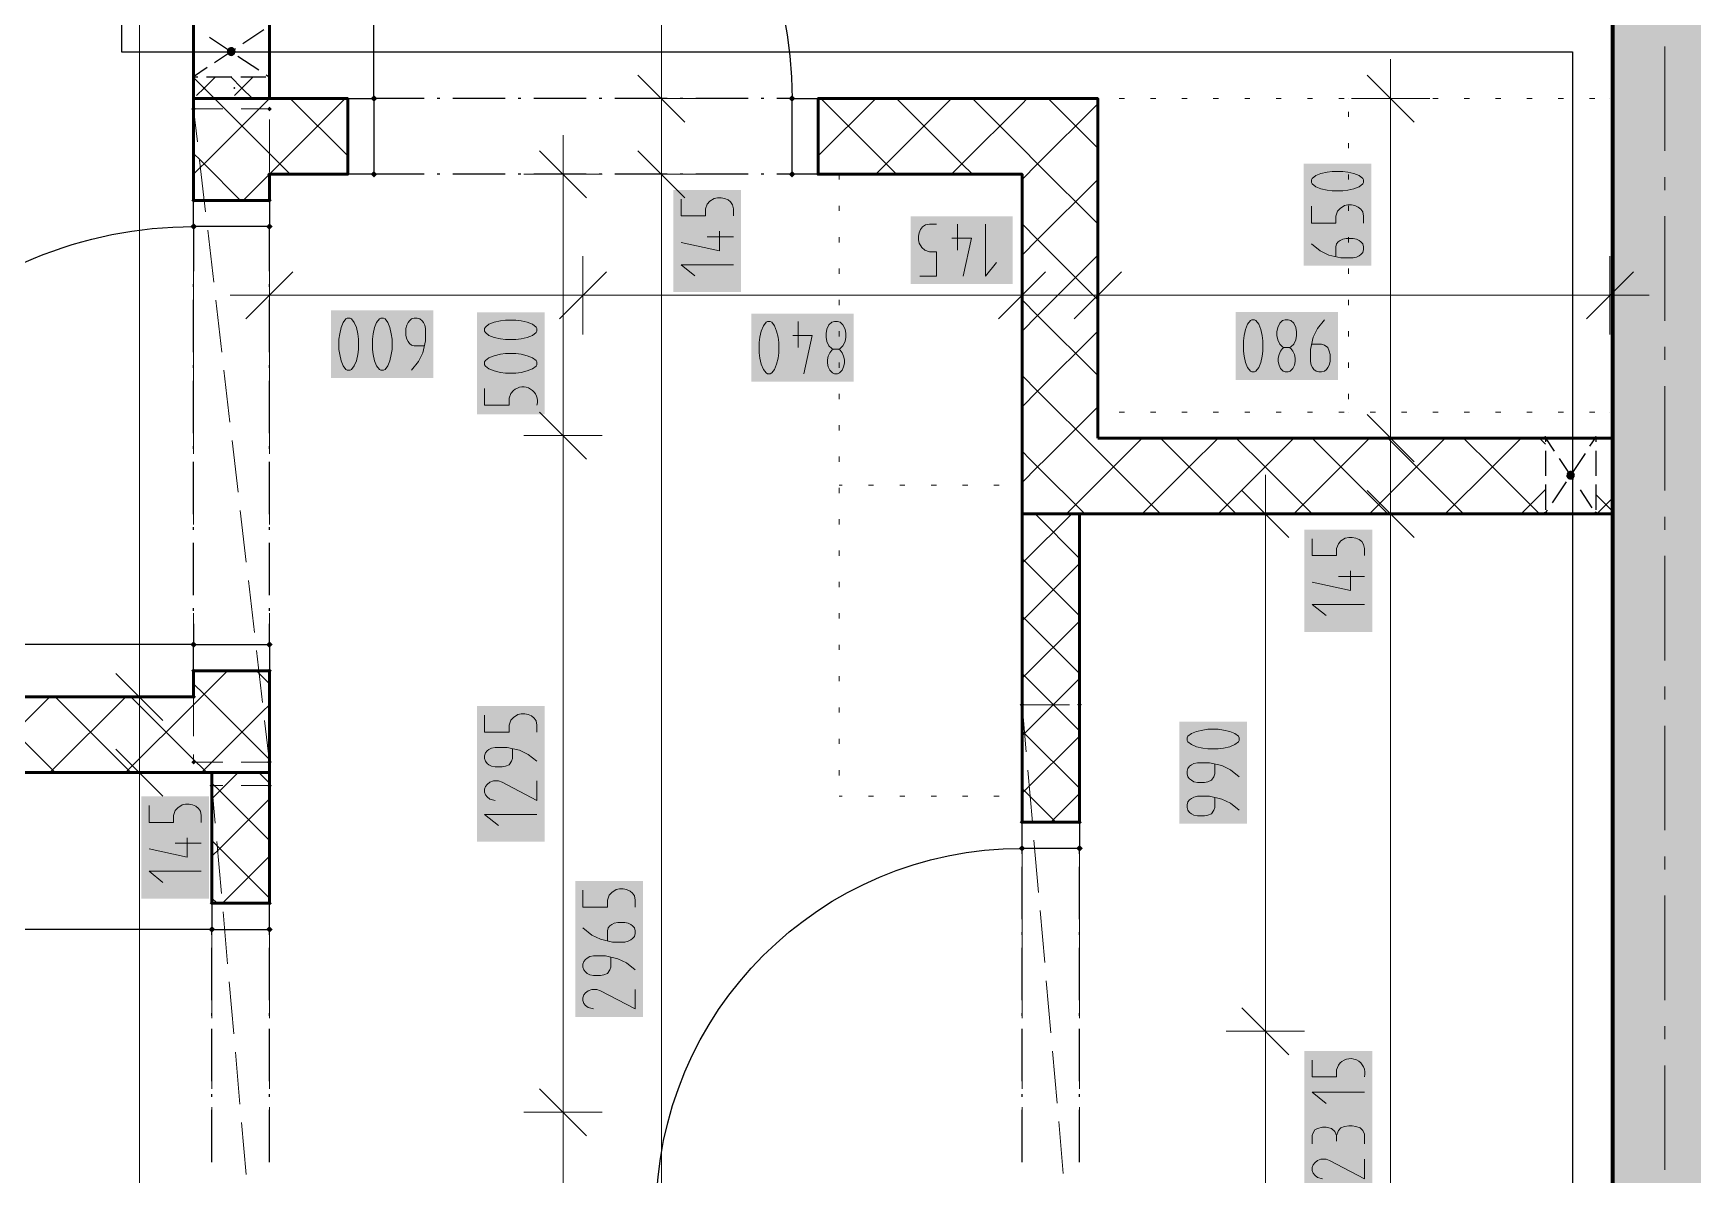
# Model space of a CAD drawing. Header units: millimetres. Extents: x 0 to 594, y 0 to 420.
# Drawn here: x 185.38 to 217.92, y 269.93 to 292.33 of the extents above; entities that cross this region are included whole.
import ezdxf

# ---------------------------------------------------------------- set-up
doc = ezdxf.new("R2010")
doc.units = ezdxf.units.MM
doc.header["$LTSCALE"] = 8
for name, color, linetype in [('PDF_Dvere', 7, 'Continuous'), ('PDF_Koty delkove', 7, 'Continuous'), ('PDF_Nabytek', 7, 'Continuous'), ('PDF_Osy hlavni', 7, 'Continuous'), ('PDF_Popis Prostupy', 7, 'Continuous'), ('PDF_Preklady', 7, 'Continuous'), ('PDF_Pricky zdene', 7, 'Continuous'), ('PDF_Prostupy', 7, 'Continuous'), ('PDF_Steny obvodove nosne', 7, 'Continuous'), ('RED_2.5mm^2', 1, 'Continuous')]:
    doc.layers.add(name, color=color, linetype=linetype)

msp = doc.modelspace()

# ---------------------------------------------------------------- linework, layer by layer
at = {"layer": 'PDF_Dvere', "lineweight": 25}
for points in [[(193.044, 291.046), (192.059, 291.046), (192.059, 299.246, -0.414213), (200.259, 291.046), (199.962, 291.046)], [(188.523, 280.743), (188.523, 280.335), (180.323, 280.335, -0.414214), (188.523, 288.535), (188.523, 287.661)], [(204.769, 269.621), (204.769, 269.163), (197.594, 269.163, -0.414213), (204.769, 276.338)], [(188.882, 274.749), (181.707, 274.749, 0.414213), (188.882, 267.574), (188.882, 268.033)]]:
    msp.add_lwpolyline(points, format="xyb", dxfattribs=at)
for points in [[(192.059, 289.56), (191.546, 289.56), (191.546, 291.046), (192.059, 291.046)], [(200.771, 289.56), (200.259, 289.56), (200.259, 291.046), (200.771, 291.046)], [(190.009, 289.047), (190.009, 288.535), (188.523, 288.535), (188.523, 289.047)], [(190.009, 280.335), (190.009, 279.823), (188.523, 279.823), (188.523, 280.335)], [(205.897, 276.85), (205.897, 276.338), (204.769, 276.338), (204.769, 276.85)], [(190.009, 274.749), (190.009, 275.261), (188.882, 275.261), (188.882, 274.749)]]:
    msp.add_lwpolyline(points, close=True, dxfattribs=at)
for points in [[(193.351, 291.046), (193.3, 291.046)], [(194.633, 291.046), (193.608, 291.046)], [(194.94, 291.046), (194.889, 291.046)], [(196.221, 291.046), (195.196, 291.046)], [(196.529, 291.046), (196.478, 291.046)], [(197.81, 291.046), (196.785, 291.046)], [(198.117, 291.046), (198.066, 291.046)], [(199.399, 291.046), (198.374, 291.046)], [(199.706, 291.046), (199.655, 291.046)], [(193.044, 289.56), (192.059, 289.56)], [(193.351, 289.56), (193.3, 289.56)], [(194.633, 289.56), (193.608, 289.56)], [(194.94, 289.56), (194.889, 289.56)], [(196.221, 289.56), (195.196, 289.56)], [(196.529, 289.56), (196.478, 289.56)], [(197.81, 289.56), (196.785, 289.56)], [(198.117, 289.56), (198.066, 289.56)], [(199.399, 289.56), (198.374, 289.56)], [(199.706, 289.56), (199.655, 289.56)], [(200.259, 289.56), (199.962, 289.56)], [(190.009, 287.661), (190.009, 288.535)], [(188.523, 287.354), (188.523, 287.405)], [(190.009, 287.354), (190.009, 287.405)], [(188.523, 286.073), (188.523, 287.098)], [(190.009, 286.073), (190.009, 287.098)], [(188.523, 285.765), (188.523, 285.816)], [(190.009, 285.765), (190.009, 285.816)], [(188.523, 284.484), (188.523, 285.509)], [(190.009, 284.484), (190.009, 285.509)], [(188.523, 284.176), (188.523, 284.228)], [(190.009, 284.176), (190.009, 284.228)], [(188.523, 282.895), (188.523, 283.92)], [(190.009, 282.895), (190.009, 283.92)], [(188.523, 282.588), (188.523, 282.639)], [(190.009, 282.588), (190.009, 282.639)], [(188.523, 281.306), (188.523, 282.331)], [(190.009, 281.306), (190.009, 282.331)], [(188.523, 280.999), (188.523, 281.05)], [(190.009, 280.999), (190.009, 281.05)], [(190.009, 280.335), (190.009, 280.743)], [(204.769, 276.233), (204.769, 276.284)], [(205.897, 276.233), (205.897, 276.284)], [(204.769, 274.951), (204.769, 275.976)], [(205.897, 274.951), (205.897, 275.976)], [(188.882, 274.644), (188.882, 274.695)], [(188.882, 273.363), (188.882, 274.388)], [(190.009, 274.644), (190.009, 274.695)], [(190.009, 273.363), (190.009, 274.388)], [(204.769, 274.644), (204.769, 274.695)], [(204.769, 273.363), (204.769, 274.388)], [(205.897, 274.644), (205.897, 274.695)], [(205.897, 273.363), (205.897, 274.388)], [(188.882, 273.055), (188.882, 273.106)], [(190.009, 273.055), (190.009, 273.106)], [(204.769, 273.055), (204.769, 273.106)], [(205.897, 273.055), (205.897, 273.106)], [(188.882, 271.774), (188.882, 272.799)], [(190.009, 271.774), (190.009, 272.799)], [(204.769, 271.774), (204.769, 272.799)], [(205.897, 271.774), (205.897, 272.799)], [(188.882, 271.466), (188.882, 271.518)], [(190.009, 271.466), (190.009, 271.518)], [(204.769, 271.466), (204.769, 271.518)], [(205.897, 271.466), (205.897, 271.518)], [(188.882, 270.185), (188.882, 271.21)], [(190.009, 270.185), (190.009, 271.21)], [(204.769, 270.185), (204.769, 271.21)], [(205.897, 270.185), (205.897, 271.21)]]:
    msp.add_lwpolyline(points, dxfattribs=at)
at = {"layer": 'PDF_Dvere', "lineweight": 25, "transparency": 33554559}
for points in [[(192.123, 291.046), (192.059, 290.982), (192.059, 291.11), (191.995, 291.046)], [(200.323, 291.046), (200.259, 290.982), (200.259, 291.11), (200.195, 291.046)], [(192.123, 289.56), (192.059, 289.496), (192.059, 289.624), (191.995, 289.56)], [(200.323, 289.56), (200.259, 289.496), (200.259, 289.624), (200.195, 289.56)], [(188.523, 288.471), (188.459, 288.535), (188.587, 288.535), (188.523, 288.599)], [(190.009, 288.471), (189.945, 288.535), (190.073, 288.535), (190.009, 288.599)], [(188.523, 280.271), (188.459, 280.335), (188.587, 280.335), (188.523, 280.399)], [(190.009, 280.271), (189.945, 280.335), (190.073, 280.335), (190.009, 280.399)], [(204.769, 276.273), (204.705, 276.338), (204.833, 276.338), (204.769, 276.402)], [(205.897, 276.273), (205.832, 276.338), (205.961, 276.338), (205.897, 276.402)], [(188.882, 274.685), (188.818, 274.749), (188.946, 274.749), (188.882, 274.813)], [(190.009, 274.685), (189.945, 274.749), (190.073, 274.749), (190.009, 274.813)]]:
    msp.add_solid(points, dxfattribs=at)
at = {"layer": 'PDF_Koty delkove', "lineweight": 18}
for points in [[(197.697, 152.109), (197.697, 204.109), (197.697, 212.993), (197.697, 214.479), (197.697, 216.017), (197.697, 235.697), (197.697, 238.464), (197.697, 253.839), (197.697, 256.401), (197.697, 259.169), (197.697, 289.56), (197.697, 291.046), (197.697, 340.194), (197.697, 344.089)], [(187.461, 253.839), (187.461, 256.606), (187.461, 257.631), (187.461, 259.514), (187.461, 277.824), (187.461, 279.31), (187.461, 340.194)], [(211.998, 291.046), (211.998, 291.815)], [(198.158, 290.585), (197.236, 291.507)], [(212.459, 290.585), (211.537, 291.507)], [(198.466, 291.046), (197.697, 291.046), (196.928, 291.046)], [(212.767, 291.046), (211.998, 291.046), (211.229, 291.046)], [(211.998, 253.839), (211.998, 255.113), (211.998, 256.606), (211.998, 259.169), (211.998, 282.897), (211.998, 284.384), (211.998, 291.046)], [(196.229, 289.099), (195.307, 290.021)], [(195.768, 289.56), (195.768, 290.329)], [(198.158, 289.099), (197.236, 290.021)], [(196.537, 289.56), (195.768, 289.56), (194.999, 289.56)], [(195.768, 259.169), (195.768, 271.161), (195.768, 284.435), (195.768, 289.56)], [(198.466, 289.56), (197.697, 289.56), (196.928, 289.56)], [(198.083, 289.072), (198.083, 288.743), (198.56, 288.743), (198.56, 288.88), (198.595, 288.976), (198.646, 289.031), (198.731, 289.085), (198.799, 289.099), (198.868, 289.099)], [(198.868, 289.099), (198.936, 289.085), (199.004, 289.058), (199.055, 289.017), (199.09, 288.963), (199.108, 288.88), (199.108, 288.743)], [(210.444, 288.932), (210.444, 288.604), (210.921, 288.604), (210.921, 288.741), (210.956, 288.836), (211.007, 288.891), (211.092, 288.945), (211.16, 288.959), (211.229, 288.959), (211.297, 288.945), (211.365, 288.918), (211.416, 288.877), (211.451, 288.823), (211.469, 288.741), (211.469, 288.604)], [(198.834, 288.442), (198.834, 288.058), (198.083, 288.223)], [(202.764, 287.559), (203.093, 287.559), (203.093, 288.037), (202.956, 288.037), (202.86, 288.071), (202.805, 288.123), (202.751, 288.208), (202.737, 288.275), (202.737, 288.344), (202.751, 288.413), (202.778, 288.48), (202.819, 288.532), (202.874, 288.566), (202.956, 288.584), (203.093, 288.584)], [(203.503, 288.584), (203.503, 288.071)], [(204.051, 288.584), (204.051, 287.559), (204.27, 287.832)], [(199.108, 288.333), (198.595, 288.333)], [(203.394, 288.31), (203.778, 288.31), (203.613, 287.559)], [(210.614, 288.056), (210.444, 288.193)], [(210.921, 287.947), (210.921, 288.138), (210.939, 288.193), (210.972, 288.234), (211.007, 288.261), (211.058, 288.288), (211.126, 288.302), (211.263, 288.302), (211.331, 288.288), (211.382, 288.261), (211.416, 288.234), (211.451, 288.193), (211.469, 288.138), (211.469, 288.084), (211.451, 288.029), (211.416, 287.988), (211.382, 287.961), (211.331, 287.933), (211.263, 287.919), (211.024, 287.919), (210.785, 287.974), (210.614, 288.056)], [(190.009, 287.955), (190.009, 287.186), (190.009, 286.418)], [(196.159, 287.955), (196.159, 287.186), (196.159, 286.418)], [(199.108, 287.785), (198.083, 287.785), (198.355, 287.566)], [(204.769, 287.955), (204.769, 287.186), (204.769, 286.418)], [(206.255, 287.955), (206.255, 287.186), (206.255, 286.418)], [(216.3, 287.955), (216.3, 287.186), (216.3, 286.418)], [(190.47, 287.648), (189.548, 286.725)], [(196.62, 287.648), (195.698, 286.725)], [(205.23, 287.648), (204.308, 286.725)], [(206.717, 287.648), (205.794, 286.725)], [(216.761, 287.648), (215.839, 286.725)], [(190.009, 287.186), (189.24, 287.186)], [(216.3, 287.186), (210.4, 287.186), (209.868, 287.186), (206.255, 287.186), (204.769, 287.186), (196.159, 287.186), (190.009, 287.186)], [(216.3, 287.186), (217.069, 287.186)], [(191.373, 286.329), (191.373, 286.124), (191.387, 286.023), (191.414, 285.903), (191.455, 285.8), (191.509, 285.732), (191.537, 285.715), (191.591, 285.715), (191.619, 285.732), (191.674, 285.8), (191.715, 285.903), (191.743, 286.023), (191.757, 286.124), (191.757, 286.329), (191.743, 286.432), (191.715, 286.552), (191.674, 286.654), (191.619, 286.723), (191.591, 286.74)], [(191.591, 286.74), (191.537, 286.74), (191.509, 286.723), (191.455, 286.654), (191.414, 286.552), (191.387, 286.432), (191.373, 286.329)], [(193.043, 286.193), (192.851, 286.193), (192.796, 286.21), (192.755, 286.244), (192.728, 286.279), (192.701, 286.329), (192.687, 286.398), (192.687, 286.534), (192.701, 286.603), (192.728, 286.654), (192.755, 286.688), (192.796, 286.723), (192.851, 286.74), (192.906, 286.74), (192.961, 286.723)], [(192.961, 286.723), (193.002, 286.688), (193.029, 286.654), (193.057, 286.603), (193.071, 286.534), (193.071, 286.295), (193.016, 286.057), (192.933, 285.885), (192.796, 285.715)], [(194.844, 286.7), (194.639, 286.7), (194.538, 286.686), (194.418, 286.659), (194.315, 286.618), (194.247, 286.564), (194.23, 286.536), (194.23, 286.482), (194.247, 286.454), (194.315, 286.4), (194.418, 286.359), (194.538, 286.331), (194.639, 286.317), (194.844, 286.317), (194.947, 286.331), (195.067, 286.359), (195.169, 286.4), (195.238, 286.454)], [(195.238, 286.454), (195.255, 286.482), (195.255, 286.536), (195.238, 286.564), (195.169, 286.618), (195.067, 286.659), (194.947, 286.686), (194.844, 286.7)], [(200.381, 286.674), (200.381, 286.161)], [(209.112, 286.296), (209.112, 286.091), (209.126, 285.99), (209.153, 285.87), (209.194, 285.767), (209.248, 285.699), (209.276, 285.682), (209.33, 285.682), (209.358, 285.699), (209.412, 285.767), (209.454, 285.87), (209.481, 285.99), (209.495, 286.091), (209.495, 286.296), (209.481, 286.399), (209.454, 286.518), (209.412, 286.621), (209.358, 286.69), (209.33, 286.707), (209.276, 286.707), (209.248, 286.69), (209.194, 286.621), (209.153, 286.518), (209.126, 286.399)], [(210.138, 286.552), (210.097, 286.638), (210.042, 286.69), (209.987, 286.707), (209.933, 286.707), (209.878, 286.69), (209.823, 286.638), (209.783, 286.552), (209.769, 286.467)], [(209.769, 286.467), (209.769, 286.399), (209.783, 286.314), (209.823, 286.228), (209.878, 286.177), (209.905, 286.16), (210.015, 286.16), (210.042, 286.177), (210.097, 286.228), (210.138, 286.314), (210.152, 286.399), (210.152, 286.467), (210.138, 286.552)], [(210.699, 286.707), (210.562, 286.536), (210.48, 286.365), (210.426, 286.126), (210.426, 285.886), (210.44, 285.818), (210.467, 285.767), (210.494, 285.733), (210.535, 285.699), (210.59, 285.682), (210.644, 285.682), (210.699, 285.699), (210.741, 285.733), (210.768, 285.767), (210.796, 285.818), (210.81, 285.886), (210.81, 286.023), (210.796, 286.091), (210.768, 286.16), (210.699, 286.211), (210.644, 286.228), (210.453, 286.228)], [(200.272, 286.4), (200.656, 286.4), (200.491, 285.649)], [(201.093, 285.649), (201.052, 285.665), (200.997, 285.717), (200.97, 285.785), (200.956, 285.853), (200.956, 285.922), (200.97, 285.99), (200.997, 286.058), (201.038, 286.109), (201.065, 286.127)], [(201.175, 286.127), (201.203, 286.109), (201.244, 286.058), (201.271, 285.99), (201.285, 285.922), (201.285, 285.853), (201.271, 285.785), (201.244, 285.717), (201.189, 285.665), (201.148, 285.649), (201.093, 285.649)], [(209.126, 286.399), (209.112, 286.296)], [(210.015, 286.16), (210.042, 286.142), (210.083, 286.091), (210.111, 286.023), (210.125, 285.955), (210.125, 285.886), (210.111, 285.818), (210.083, 285.75), (210.028, 285.699), (209.987, 285.682), (209.933, 285.682), (209.892, 285.699), (209.837, 285.75), (209.81, 285.818), (209.796, 285.886), (209.796, 285.955), (209.81, 286.023), (209.837, 286.091), (209.878, 286.142), (209.905, 286.16)], [(196.229, 283.974), (195.307, 284.896)], [(212.459, 283.922), (211.537, 284.845)], [(196.537, 284.435), (195.768, 284.435), (194.999, 284.435)], [(212.767, 284.384), (211.998, 284.384), (211.229, 284.384)], [(209.543, 282.897), (209.543, 283.666)], [(210.004, 282.436), (209.082, 283.359)], [(212.459, 282.436), (211.537, 283.359)], [(210.312, 282.897), (209.543, 282.897), (208.774, 282.897)], [(209.543, 259.169), (209.543, 272.75), (209.543, 282.897)], [(212.767, 282.897), (211.998, 282.897), (211.229, 282.897)], [(210.461, 282.409), (210.461, 282.081), (210.938, 282.081), (210.938, 282.218), (210.973, 282.313), (211.024, 282.368), (211.109, 282.423), (211.177, 282.437), (211.246, 282.437), (211.314, 282.423), (211.382, 282.395), (211.433, 282.354), (211.468, 282.3), (211.486, 282.218), (211.486, 282.081)], [(211.212, 281.779), (211.212, 281.396), (210.461, 281.561)], [(211.486, 281.67), (210.973, 281.67)], [(211.486, 281.122), (210.461, 281.122), (210.733, 280.904)], [(187.922, 278.849), (187, 279.771)], [(188.23, 279.31), (187.461, 279.31), (186.692, 279.31)], [(194.23, 278.949), (194.23, 278.62), (194.708, 278.62), (194.708, 278.757), (194.743, 278.852), (194.794, 278.907), (194.879, 278.962), (194.947, 278.976), (195.016, 278.976), (195.084, 278.962), (195.152, 278.935), (195.203, 278.894), (195.238, 278.839), (195.255, 278.757), (195.255, 278.62)], [(195.255, 278.045), (195.084, 278.182), (194.913, 278.264), (194.674, 278.319), (194.434, 278.319), (194.367, 278.305), (194.315, 278.278), (194.282, 278.25), (194.247, 278.209), (194.23, 278.154), (194.23, 278.1), (194.247, 278.045), (194.282, 278.004), (194.315, 277.977), (194.367, 277.949), (194.434, 277.935), (194.572, 277.935), (194.639, 277.949), (194.708, 277.977), (194.759, 278.045), (194.777, 278.1), (194.777, 278.291)], [(187.922, 277.363), (187, 278.285)], [(209.03, 277.742), (208.859, 277.879), (208.688, 277.961), (208.449, 278.016), (208.209, 278.016), (208.142, 278.002), (208.09, 277.975), (208.057, 277.948), (208.022, 277.906), (208.005, 277.851), (208.005, 277.797), (208.022, 277.742), (208.057, 277.701), (208.09, 277.674), (208.142, 277.646), (208.209, 277.632), (208.347, 277.632), (208.414, 277.646), (208.483, 277.674), (208.534, 277.742)], [(208.534, 277.742), (208.552, 277.797), (208.552, 277.989)], [(188.23, 277.824), (187.461, 277.824), (186.692, 277.824)], [(195.255, 277.662), (195.255, 277.278), (194.572, 277.634), (194.503, 277.662), (194.401, 277.662), (194.333, 277.634), (194.282, 277.593), (194.247, 277.552), (194.23, 277.497), (194.23, 277.443), (194.247, 277.388), (194.282, 277.347), (194.333, 277.306), (194.434, 277.278)], [(209.03, 277.085), (208.859, 277.222), (208.688, 277.304), (208.449, 277.359), (208.209, 277.359), (208.142, 277.345), (208.09, 277.318), (208.057, 277.29), (208.022, 277.249), (208.005, 277.194), (208.005, 277.14), (208.022, 277.085), (208.057, 277.044), (208.09, 277.017), (208.142, 276.989), (208.209, 276.975), (208.347, 276.975), (208.414, 276.989), (208.483, 277.017), (208.534, 277.085), (208.552, 277.14), (208.552, 277.332)], [(187.648, 277.177), (187.648, 276.848), (188.125, 276.848), (188.125, 276.985), (188.16, 277.08), (188.211, 277.135), (188.296, 277.19), (188.364, 277.204), (188.433, 277.204), (188.501, 277.19), (188.569, 277.163), (188.62, 277.122), (188.655, 277.067), (188.673, 276.985), (188.673, 276.848)], [(195.255, 277.004), (194.23, 277.004), (194.503, 276.786)], [(188.399, 276.547), (188.399, 276.163), (187.648, 276.328)], [(188.673, 276.437), (188.16, 276.437)], [(188.673, 275.89), (187.648, 275.89), (187.92, 275.671)], [(196.159, 275.515), (196.159, 275.186), (196.637, 275.186), (196.637, 275.323), (196.672, 275.419), (196.723, 275.474), (196.808, 275.528), (196.876, 275.542), (196.945, 275.542), (197.013, 275.528), (197.081, 275.501), (197.132, 275.46), (197.167, 275.406), (197.184, 275.323), (197.184, 275.186)], [(196.637, 274.529), (196.637, 274.721), (196.654, 274.776), (196.688, 274.817), (196.723, 274.844), (196.773, 274.871), (196.842, 274.885), (196.978, 274.885), (197.047, 274.871), (197.098, 274.844), (197.132, 274.817), (197.167, 274.776), (197.184, 274.721), (197.184, 274.666), (197.167, 274.611), (197.132, 274.57), (197.098, 274.543), (197.047, 274.515), (196.978, 274.501), (196.739, 274.501), (196.501, 274.556), (196.33, 274.638), (196.159, 274.776)], [(197.184, 273.954), (197.013, 274.091), (196.842, 274.174), (196.603, 274.228), (196.363, 274.228), (196.296, 274.214), (196.244, 274.187), (196.211, 274.16), (196.176, 274.119), (196.159, 274.064), (196.159, 274.009), (196.176, 273.954), (196.211, 273.913), (196.244, 273.886), (196.296, 273.858), (196.363, 273.844), (196.501, 273.844), (196.568, 273.858), (196.637, 273.886), (196.688, 273.954), (196.706, 274.009)], [(196.706, 274.009), (196.706, 274.201)], [(197.184, 273.571), (197.184, 273.187), (196.501, 273.544), (196.432, 273.571), (196.33, 273.571), (196.262, 273.544), (196.211, 273.503), (196.176, 273.462), (196.159, 273.407), (196.159, 273.352), (196.176, 273.297), (196.211, 273.256), (196.262, 273.215), (196.363, 273.187)], [(210.004, 272.289), (209.082, 273.211)], [(210.312, 272.75), (209.543, 272.75), (208.774, 272.75)], [(196.229, 270.7), (195.307, 271.623)], [(211.486, 271.554), (210.461, 271.554), (210.733, 271.335)], [(196.537, 271.161), (195.768, 271.161), (194.999, 271.161)], [(210.461, 270.541), (210.461, 270.705), (210.477, 270.76), (210.512, 270.814), (210.563, 270.842), (210.665, 270.87), (210.733, 270.87), (210.836, 270.842), (210.904, 270.787), (210.938, 270.705), (210.938, 270.596)], [(211.486, 270.541), (211.486, 270.732), (211.451, 270.801), (211.399, 270.856), (211.314, 270.883), (211.246, 270.897), (211.177, 270.897), (211.092, 270.883), (211.024, 270.856), (210.973, 270.801), (210.938, 270.705)], [(211.486, 270.24), (211.486, 269.856), (210.802, 270.212), (210.733, 270.24), (210.631, 270.24), (210.563, 270.212), (210.512, 270.171), (210.477, 270.13), (210.461, 270.075), (210.461, 270.021), (210.477, 269.966), (210.512, 269.925), (210.563, 269.884), (210.665, 269.856)]]:
    msp.add_lwpolyline(points, dxfattribs=at)
for points in [[(211.058, 289.616), (210.853, 289.616), (210.751, 289.603), (210.631, 289.575), (210.529, 289.534), (210.46, 289.48), (210.444, 289.452), (210.444, 289.398), (210.46, 289.37), (210.529, 289.316), (210.631, 289.275), (210.751, 289.247), (210.853, 289.233), (211.058, 289.233), (211.16, 289.247), (211.28, 289.275), (211.382, 289.316), (211.451, 289.37), (211.469, 289.398), (211.469, 289.452), (211.451, 289.48), (211.382, 289.534), (211.28, 289.575), (211.16, 289.603)], [(192.03, 286.329), (192.03, 286.124), (192.044, 286.023), (192.071, 285.903), (192.112, 285.8), (192.166, 285.732), (192.194, 285.715), (192.248, 285.715), (192.276, 285.732), (192.331, 285.8), (192.372, 285.903), (192.4, 286.023), (192.414, 286.124), (192.414, 286.329), (192.4, 286.432), (192.372, 286.552), (192.331, 286.654), (192.276, 286.723), (192.248, 286.74), (192.194, 286.74), (192.166, 286.723), (192.112, 286.654), (192.071, 286.552), (192.044, 286.432)], [(199.615, 286.263), (199.615, 286.058), (199.629, 285.956), (199.656, 285.837), (199.697, 285.734), (199.751, 285.665), (199.779, 285.649), (199.833, 285.649), (199.861, 285.665), (199.916, 285.734), (199.957, 285.837), (199.985, 285.956), (199.999, 286.058), (199.999, 286.263), (199.985, 286.365), (199.957, 286.485), (199.916, 286.588), (199.861, 286.657), (199.833, 286.674), (199.779, 286.674), (199.751, 286.657), (199.697, 286.588), (199.656, 286.485), (199.629, 286.365)], [(200.929, 286.434), (200.929, 286.365), (200.943, 286.28), (200.983, 286.195), (201.038, 286.144), (201.065, 286.127), (201.175, 286.127), (201.203, 286.144), (201.258, 286.195), (201.299, 286.28), (201.313, 286.365), (201.313, 286.434), (201.299, 286.519), (201.258, 286.605), (201.203, 286.657), (201.148, 286.674), (201.093, 286.674), (201.038, 286.657), (200.983, 286.605), (200.943, 286.519)], [(194.844, 286.043), (194.639, 286.043), (194.538, 286.029), (194.418, 286.002), (194.315, 285.961), (194.247, 285.907), (194.23, 285.879), (194.23, 285.825), (194.247, 285.797), (194.315, 285.743), (194.418, 285.702), (194.538, 285.674), (194.639, 285.66), (194.844, 285.66), (194.947, 285.674), (195.067, 285.702), (195.169, 285.743), (195.238, 285.797), (195.255, 285.825), (195.255, 285.879), (195.238, 285.907), (195.169, 285.961), (195.067, 286.002), (194.947, 286.029)], [(208.619, 278.673), (208.414, 278.673), (208.313, 278.659), (208.193, 278.632), (208.09, 278.591), (208.022, 278.536), (208.005, 278.508), (208.005, 278.454), (208.022, 278.426), (208.09, 278.372), (208.193, 278.331), (208.313, 278.303), (208.414, 278.289), (208.619, 278.289), (208.722, 278.303), (208.842, 278.331), (208.944, 278.372), (209.013, 278.426), (209.03, 278.454), (209.03, 278.508), (209.013, 278.536), (208.944, 278.591), (208.842, 278.632), (208.722, 278.659)]]:
    msp.add_lwpolyline(points, close=True, dxfattribs=at)
for points in [[(194.23, 285.359), (194.23, 285.031), (194.708, 285.031), (194.708, 285.168), (194.743, 285.263), (194.794, 285.318, -0.753181), (195.255, 285.031)], [(210.461, 272.184), (210.461, 271.855), (210.938, 271.855), (210.938, 271.992), (210.973, 272.088, -0.843876), (211.486, 271.855)]]:
    msp.add_lwpolyline(points, format="xyb", dxfattribs=at)
at = {"layer": 'PDF_Koty delkove', "color": 7, "lineweight": 18, "true_color": 0xffffff, "transparency": 33554559}
for points in [[(211.622, 287.765), (211.622, 289.77), (210.29, 287.765), (210.29, 289.77)], [(199.261, 287.248), (199.261, 289.252), (197.929, 287.248), (197.929, 289.252)], [(204.589, 288.738), (202.584, 288.738), (204.589, 287.405), (202.584, 287.405)], [(193.224, 286.894), (191.219, 286.894), (193.224, 285.562), (191.219, 285.562)], [(195.409, 284.849), (195.409, 286.854), (194.077, 284.849), (194.077, 286.854)], [(201.466, 286.828), (199.462, 286.828), (201.466, 285.495), (199.462, 285.495)], [(210.963, 286.861), (208.958, 286.861), (210.963, 285.528), (208.958, 285.528)], [(211.639, 280.585), (211.639, 282.59), (210.307, 280.585), (210.307, 282.59)], [(195.409, 276.467), (195.409, 279.129), (194.077, 276.467), (194.077, 279.129)], [(209.184, 276.821), (209.184, 278.826), (207.852, 276.821), (207.852, 278.826)], [(188.826, 275.352), (188.826, 277.357), (187.494, 275.352), (187.494, 277.357)], [(197.338, 273.033), (197.338, 275.695), (196.006, 273.033), (196.006, 275.695)], [(211.639, 269.702), (211.639, 272.364), (210.307, 269.702), (210.307, 272.364)]]:
    msp.add_solid(points, dxfattribs=at)
at = {"layer": 'PDF_Nabytek', "lineweight": 13}
for points in [[(206.255, 291.046), (206.255, 291.046)], [(206.255, 291.046), (206.255, 291.046)], [(206.779, 291.046), (206.676, 291.046)], [(206.779, 291.046), (206.676, 291.046)], [(207.394, 291.046), (207.291, 291.046)], [(207.394, 291.046), (207.291, 291.046)], [(208.009, 291.046), (207.906, 291.046)], [(208.009, 291.046), (207.906, 291.046)], [(208.624, 291.046), (208.521, 291.046)], [(208.624, 291.046), (208.521, 291.046)], [(209.239, 291.046), (209.136, 291.046)], [(209.239, 291.046), (209.136, 291.046)], [(209.854, 291.046), (209.751, 291.046)], [(209.854, 291.046), (209.751, 291.046)], [(210.469, 291.046), (210.366, 291.046)], [(210.469, 291.046), (210.366, 291.046)], [(211.084, 291.046), (210.981, 291.046)], [(211.084, 291.046), (210.981, 291.046)], [(211.175, 291.046), (211.175, 291.046)], [(211.175, 291.046), (211.175, 291.046)], [(211.699, 291.046), (211.596, 291.046)], [(211.699, 291.046), (211.596, 291.046)], [(212.314, 291.046), (212.211, 291.046)], [(212.314, 291.046), (212.211, 291.046)], [(212.929, 291.046), (212.826, 291.046)], [(212.929, 291.046), (212.826, 291.046)], [(213.544, 291.046), (213.441, 291.046)], [(213.544, 291.046), (213.441, 291.046)], [(214.159, 291.046), (214.056, 291.046)], [(214.159, 291.046), (214.056, 291.046)], [(214.774, 291.046), (214.671, 291.046)], [(214.774, 291.046), (214.671, 291.046)], [(215.389, 291.046), (215.286, 291.046)], [(215.389, 291.046), (215.286, 291.046)], [(216.004, 291.046), (215.901, 291.046)], [(216.004, 291.046), (215.901, 291.046)], [(216.3, 291.046), (216.3, 291.046)], [(216.3, 291.046), (216.3, 291.046)], [(211.175, 290.685), (211.175, 290.788)], [(211.175, 290.685), (211.175, 290.788)], [(211.175, 290.07), (211.175, 290.173)], [(211.175, 290.07), (211.175, 290.173)], [(201.244, 289.56), (201.182, 289.56)], [(201.182, 289.56), (201.182, 289.56)], [(201.182, 289.56), (201.182, 289.56)], [(201.182, 289.455), (201.182, 289.558)], [(201.859, 289.56), (201.756, 289.56)], [(202.474, 289.56), (202.371, 289.56)], [(203.089, 289.56), (202.986, 289.56)], [(203.704, 289.56), (203.601, 289.56)], [(204.319, 289.56), (204.216, 289.56)], [(204.769, 289.56), (204.769, 289.56)], [(204.769, 289.56), (204.769, 289.56)], [(204.769, 289.455), (204.769, 289.558)], [(211.175, 289.455), (211.175, 289.558)], [(211.175, 289.455), (211.175, 289.558)], [(201.182, 288.84), (201.182, 288.943)], [(204.769, 288.84), (204.769, 288.943)], [(211.175, 288.84), (211.175, 288.943)], [(211.175, 288.84), (211.175, 288.943)], [(201.182, 288.225), (201.182, 288.328)], [(204.769, 288.225), (204.769, 288.328)], [(211.175, 288.225), (211.175, 288.328)], [(211.175, 288.225), (211.175, 288.328)], [(201.182, 287.61), (201.182, 287.713)], [(204.769, 287.61), (204.769, 287.713)], [(211.175, 287.61), (211.175, 287.713)], [(211.175, 287.61), (211.175, 287.713)], [(201.182, 286.995), (201.182, 287.098)], [(204.769, 286.995), (204.769, 287.098)], [(211.175, 286.995), (211.175, 287.098)], [(211.175, 286.995), (211.175, 287.098)], [(201.182, 286.38), (201.182, 286.483)], [(204.769, 286.38), (204.769, 286.483)], [(211.175, 286.38), (211.175, 286.483)], [(211.175, 286.38), (211.175, 286.483)], [(201.182, 285.765), (201.182, 285.868)], [(204.769, 285.765), (204.769, 285.868)], [(211.175, 285.765), (211.175, 285.868)], [(211.175, 285.765), (211.175, 285.868)], [(201.182, 285.15), (201.182, 285.253)], [(204.769, 285.15), (204.769, 285.253)], [(211.175, 285.15), (211.175, 285.253)], [(211.175, 285.15), (211.175, 285.253)], [(206.255, 284.896), (206.255, 284.896)], [(206.255, 284.896), (206.255, 284.896)], [(206.779, 284.896), (206.676, 284.896)], [(206.779, 284.896), (206.676, 284.896)], [(207.394, 284.896), (207.291, 284.896)], [(207.394, 284.896), (207.291, 284.896)], [(208.009, 284.896), (207.906, 284.896)], [(208.009, 284.896), (207.906, 284.896)], [(208.624, 284.896), (208.521, 284.896)], [(208.624, 284.896), (208.521, 284.896)], [(209.239, 284.896), (209.136, 284.896)], [(209.239, 284.896), (209.136, 284.896)], [(209.854, 284.896), (209.751, 284.896)], [(209.854, 284.896), (209.751, 284.896)], [(210.469, 284.896), (210.366, 284.896)], [(210.469, 284.896), (210.366, 284.896)], [(211.084, 284.896), (210.981, 284.896)], [(211.084, 284.896), (210.981, 284.896)], [(211.175, 284.896), (211.175, 284.896)], [(211.175, 284.896), (211.175, 284.896)], [(211.699, 284.896), (211.596, 284.896)], [(211.699, 284.896), (211.596, 284.896)], [(212.314, 284.896), (212.211, 284.896)], [(212.314, 284.896), (212.211, 284.896)], [(212.929, 284.896), (212.826, 284.896)], [(212.929, 284.896), (212.826, 284.896)], [(213.544, 284.896), (213.441, 284.896)], [(213.544, 284.896), (213.441, 284.896)], [(214.159, 284.896), (214.056, 284.896)], [(214.159, 284.896), (214.056, 284.896)], [(214.774, 284.896), (214.671, 284.896)], [(214.774, 284.896), (214.671, 284.896)], [(215.286, 284.896), (215.389, 284.896), (215.286, 284.896)], [(215.901, 284.896), (216.004, 284.896), (215.901, 284.896)], [(216.3, 284.896), (216.3, 284.896)], [(216.3, 284.896), (216.3, 284.896)], [(201.182, 284.535), (201.182, 284.638)], [(204.769, 284.535), (204.769, 284.638)], [(201.182, 283.92), (201.182, 284.023)], [(204.769, 283.92), (204.769, 284.023)], [(201.244, 283.461), (201.182, 283.461)], [(201.182, 283.461), (201.182, 283.461)], [(201.182, 283.305), (201.182, 283.408)], [(201.859, 283.461), (201.756, 283.461)], [(202.474, 283.461), (202.371, 283.461)], [(203.089, 283.461), (202.986, 283.461)], [(203.704, 283.461), (203.601, 283.461)], [(204.319, 283.461), (204.216, 283.461)], [(204.769, 283.461), (204.769, 283.461)], [(204.769, 283.305), (204.769, 283.408)], [(201.182, 282.69), (201.182, 282.793)], [(204.769, 282.69), (204.769, 282.793)], [(201.182, 282.075), (201.182, 282.178)], [(204.769, 282.075), (204.769, 282.178)], [(201.182, 281.46), (201.182, 281.563)], [(204.769, 281.46), (204.769, 281.563)], [(201.182, 280.845), (201.182, 280.948)], [(204.769, 280.845), (204.769, 280.948)], [(201.182, 280.23), (201.182, 280.333)], [(204.769, 280.23), (204.769, 280.333)], [(201.182, 279.615), (201.182, 279.718)], [(204.769, 279.615), (204.769, 279.718)], [(201.182, 279), (201.182, 279.103)], [(204.769, 279), (204.769, 279.103)], [(201.182, 278.385), (201.182, 278.488)], [(204.769, 278.385), (204.769, 278.488)], [(201.182, 277.77), (201.182, 277.873)], [(204.769, 277.77), (204.769, 277.873)], [(201.182, 277.363), (201.182, 277.363)], [(201.244, 277.363), (201.182, 277.363)], [(201.182, 277.363), (201.182, 277.363)], [(201.859, 277.363), (201.756, 277.363)], [(202.474, 277.363), (202.371, 277.363)], [(203.089, 277.363), (202.986, 277.363)], [(203.704, 277.363), (203.601, 277.363)], [(204.319, 277.363), (204.216, 277.363)], [(204.769, 277.363), (204.769, 277.363)], [(204.769, 277.363), (204.769, 277.363)]]:
    msp.add_lwpolyline(points, dxfattribs=at)
at = {"layer": 'PDF_Osy hlavni', "lineweight": 18}
for points in [[(217.376, 290.019), (217.376, 292.069)], [(217.376, 289.25), (217.376, 289.506)], [(217.376, 286.688), (217.376, 288.738)], [(217.376, 285.919), (217.376, 286.175)], [(217.376, 283.356), (217.376, 285.406)], [(217.376, 282.588), (217.376, 282.844)], [(217.376, 280.025), (217.376, 282.075)], [(217.376, 279.256), (217.376, 279.513)], [(217.376, 276.694), (217.376, 278.744)], [(217.376, 275.925), (217.376, 276.181)], [(217.376, 273.363), (217.376, 275.413)], [(217.376, 272.594), (217.376, 272.85)], [(217.376, 270.031), (217.376, 272.081)]]:
    msp.add_lwpolyline(points, dxfattribs=at)
at = {"layer": 'PDF_Popis Prostupy', "lineweight": 25}
msp.add_lwpolyline([(189.321, 292.01), (189.314, 292.019), (189.305, 292.027), (189.294, 292.033), (189.283, 292.038), (189.271, 292.041), (189.259, 292.042), (189.247, 292.041), (189.236, 292.037), (189.225, 292.032), (189.214, 292.026), (189.206, 292.018), (189.198, 292.008), (189.192, 291.997), (189.188, 291.986), (189.186, 291.974), (189.186, 291.962), (189.188, 291.95), (189.192, 291.938), (189.198, 291.928), (189.205, 291.918), (189.214, 291.91), (189.224, 291.903), (189.235, 291.898), (189.247, 291.895), (189.259, 291.893), (189.271, 291.894), (189.283, 291.897), (189.294, 291.901), (189.304, 291.907), (189.313, 291.915), (189.321, 291.925), (189.327, 291.935), (189.332, 291.946), (189.334, 291.958), (189.335, 291.97), (189.333, 291.982), (189.33, 291.994), (189.325, 292.005)], close=True, dxfattribs=at)
for points in [[(189.218, 292.029), (189.218, 292.029)], [(189.321, 292.01), (189.321, 292.01)], [(189.199, 291.925), (189.199, 291.925)], [(189.303, 291.906), (189.303, 291.906)], [(215.454, 283.658), (215.455, 283.646), (215.457, 283.634), (215.462, 283.623), (215.468, 283.613), (215.476, 283.604), (215.485, 283.596), (215.496, 283.59), (215.507, 283.586), (215.519, 283.583), (215.531, 283.583), (215.543, 283.584), (215.555, 283.587), (215.565, 283.593), (215.57, 283.596), (215.58, 283.603), (215.587, 283.612), (215.594, 283.623), (215.599, 283.634), (215.601, 283.646), (215.602, 283.658), (215.601, 283.67), (215.598, 283.681), (215.593, 283.692), (215.586, 283.702), (215.578, 283.711), (215.568, 283.719), (215.558, 283.724), (215.546, 283.728), (215.534, 283.73), (215.522, 283.73), (215.51, 283.729), (215.499, 283.725), (215.488, 283.719), (215.479, 283.712), (215.47, 283.703), (215.464, 283.693), (215.458, 283.682), (215.455, 283.67)], [(215.467, 283.614), (215.467, 283.614)], [(215.486, 283.718), (215.486, 283.718)], [(215.57, 283.596), (215.57, 283.596)], [(215.589, 283.699), (215.589, 283.699)]]:
    msp.add_lwpolyline(points, dxfattribs=at)
at = {"layer": 'PDF_Popis Prostupy', "lineweight": 25, "transparency": 33554559}
for points in [[(189.187, 291.962), (189.266, 291.894), (189.194, 291.999)], [(189.229, 291.901), (189.187, 291.962), (189.199, 291.925)], [(189.187, 291.962), (189.229, 291.901), (189.266, 291.894)], [(189.194, 291.999), (189.303, 291.906), (189.218, 292.029)], [(189.194, 291.999), (189.266, 291.894), (189.303, 291.906)], [(189.218, 292.029), (189.327, 291.936), (189.255, 292.041)], [(189.218, 292.029), (189.303, 291.906), (189.327, 291.936)], [(189.255, 292.041), (189.327, 291.936), (189.334, 291.973)], [(189.255, 292.041), (189.334, 291.973), (189.292, 292.034)], [(189.292, 292.034), (189.334, 291.973), (189.321, 292.01)], [(215.522, 283.73), (215.461, 283.688), (215.455, 283.651)], [(215.522, 283.73), (215.455, 283.651), (215.559, 283.723)], [(215.559, 283.723), (215.455, 283.651), (215.467, 283.614)], [(215.461, 283.688), (215.522, 283.73), (215.486, 283.718)], [(215.559, 283.723), (215.467, 283.614), (215.589, 283.699)], [(215.589, 283.699), (215.467, 283.614), (215.497, 283.59)], [(215.589, 283.699), (215.497, 283.59), (215.602, 283.662)], [(215.602, 283.662), (215.497, 283.59), (215.534, 283.583)], [(215.602, 283.662), (215.534, 283.583), (215.595, 283.625)], [(215.595, 283.625), (215.534, 283.583), (215.57, 283.596)]]:
    msp.add_solid(points, dxfattribs=at)
at = {"layer": 'PDF_Preklady', "lineweight": 18}
for points in [[(188.598, 290.196), (188.523, 290.841), (189.098, 290.841)], [(190.009, 290.841), (189.456, 290.841)], [(190.009, 290.841), (190.009, 290.841)], [(188.523, 289.609), (188.523, 290.634)], [(190.009, 289.609), (190.009, 290.634)], [(188.757, 288.821), (188.639, 289.839)], [(188.523, 288.225), (188.523, 289.047), (188.523, 289.25)], [(190.009, 288.225), (190.009, 289.047), (190.009, 289.25)], [(188.917, 287.447), (188.799, 288.465)], [(188.523, 286.841), (188.523, 287.866)], [(190.009, 286.841), (190.009, 287.866)], [(189.076, 286.072), (188.958, 287.09)], [(188.523, 285.458), (188.523, 286.483)], [(190.009, 285.458), (190.009, 286.483)], [(189.236, 284.698), (189.117, 285.716)], [(188.523, 284.074), (188.523, 285.099)], [(190.009, 284.074), (190.009, 285.099)], [(189.395, 283.323), (189.277, 284.341)], [(188.523, 282.69), (188.523, 283.715)], [(190.009, 282.69), (190.009, 283.715)], [(189.554, 281.949), (189.436, 282.967)], [(188.523, 281.306), (188.523, 282.331)], [(190.009, 281.306), (190.009, 282.331)], [(189.714, 280.574), (189.596, 281.592)], [(188.523, 279.923), (188.523, 280.948)], [(190.009, 279.923), (190.009, 280.948)], [(189.873, 279.2), (189.755, 280.218)], [(188.523, 279.31), (188.523, 279.564)], [(188.523, 278.539), (188.523, 279.31)], [(190.009, 278.539), (190.009, 279.564)], [(204.85, 278.232), (204.769, 279.156)], [(205.702, 279.156), (204.769, 279.156)], [(204.769, 278.539), (204.769, 279.156)], [(205.897, 278.539), (205.897, 279.156)], [(189.456, 278.029), (190.009, 278.029), (189.915, 278.843)], [(188.523, 278.029), (188.523, 278.18)], [(189.098, 278.029), (188.523, 278.029)], [(190.009, 278.029), (190.009, 278.18)], [(204.769, 277.155), (204.769, 278.18)], [(205.897, 277.155), (205.897, 278.18)], [(204.972, 276.853), (204.882, 277.874)], [(188.946, 276.832), (188.882, 277.568), (189.098, 277.568)], [(188.882, 277.155), (188.882, 277.568)], [(190.009, 277.568), (189.456, 277.568)], [(190.009, 277.155), (190.009, 277.568)], [(188.882, 275.771), (188.882, 276.796)], [(190.009, 275.771), (190.009, 276.796)], [(204.769, 275.771), (204.769, 276.796)], [(205.897, 275.771), (205.897, 276.796)], [(189.068, 275.454), (188.978, 276.475)], [(205.093, 275.475), (205.003, 276.496)], [(188.882, 275.261), (188.882, 275.413)], [(190.009, 275.261), (190.009, 275.413)], [(204.769, 274.388), (204.769, 275.413)], [(205.897, 274.388), (205.897, 275.413)], [(188.882, 274.388), (188.882, 275.261)], [(189.189, 274.075), (189.099, 275.096)], [(190.009, 274.388), (190.009, 275.261)], [(205.214, 274.096), (205.124, 275.117)], [(188.882, 273.004), (188.882, 274.029)], [(190.009, 273.004), (190.009, 274.029)], [(204.769, 273.004), (204.769, 274.029)], [(205.336, 272.718), (205.246, 273.739)], [(205.897, 273.004), (205.897, 274.029)], [(189.31, 272.697), (189.22, 273.718)], [(188.882, 271.62), (188.882, 272.645)], [(190.009, 271.62), (190.009, 272.645)], [(204.769, 271.62), (204.769, 272.645)], [(205.897, 271.62), (205.897, 272.645)], [(189.432, 271.318), (189.342, 272.34)], [(205.457, 271.34), (205.367, 272.361)], [(188.882, 270.236), (188.882, 271.261)], [(190.009, 270.236), (190.009, 271.261)], [(204.769, 270.236), (204.769, 271.261)], [(205.897, 270.236), (205.897, 271.261)], [(189.553, 269.94), (189.463, 270.961)], [(205.578, 269.961), (205.488, 270.982)]]:
    msp.add_lwpolyline(points, dxfattribs=at)
at = {"layer": 'PDF_Preklady', "lineweight": 18, "transparency": 33554559}
for points in [[(188.528, 290.795), (188.477, 290.836), (188.569, 290.846), (188.518, 290.887)], [(188.569, 290.841), (188.523, 290.795), (188.523, 290.887), (188.477, 290.841)], [(188.523, 290.795), (188.477, 290.841), (188.569, 290.841), (188.523, 290.887)], [(190.009, 290.795), (189.963, 290.841), (190.055, 290.841), (190.009, 290.887)], [(190.055, 290.841), (190.009, 290.795), (190.009, 290.887), (189.963, 290.841)], [(190.009, 289.514), (189.963, 289.56), (190.055, 289.56), (190.009, 289.606)], [(190.009, 289.514), (189.963, 289.56), (190.055, 289.56), (190.009, 289.606)], [(188.523, 289.001), (188.477, 289.047), (188.569, 289.047), (188.523, 289.094)], [(188.523, 289.001), (188.477, 289.047), (188.569, 289.047), (188.523, 289.094)], [(190.009, 289.001), (189.963, 289.047), (190.055, 289.047), (190.009, 289.094)], [(190.009, 289.001), (189.963, 289.047), (190.055, 289.047), (190.009, 289.094)], [(188.523, 279.776), (188.477, 279.823), (188.569, 279.823), (188.523, 279.869)], [(188.523, 279.776), (188.477, 279.823), (188.569, 279.823), (188.523, 279.869)], [(190.009, 279.776), (189.963, 279.823), (190.055, 279.823), (190.009, 279.869)], [(190.009, 279.776), (189.963, 279.823), (190.055, 279.823), (190.009, 279.869)], [(188.523, 279.264), (188.477, 279.31), (188.569, 279.31), (188.523, 279.356)], [(188.523, 279.264), (188.477, 279.31), (188.569, 279.31), (188.523, 279.356)], [(204.773, 279.11), (204.723, 279.152), (204.815, 279.16), (204.765, 279.202)], [(204.815, 279.156), (204.769, 279.11), (204.769, 279.202), (204.723, 279.156)], [(204.769, 279.11), (204.723, 279.156), (204.815, 279.156), (204.769, 279.202)], [(205.897, 279.11), (205.85, 279.156), (205.943, 279.156), (205.897, 279.202)], [(205.943, 279.156), (205.897, 279.11), (205.897, 279.202), (205.85, 279.156)], [(188.523, 277.983), (188.477, 278.029), (188.569, 278.029), (188.523, 278.075)], [(188.569, 278.029), (188.523, 277.983), (188.523, 278.075), (188.477, 278.029)], [(190.014, 277.983), (189.963, 278.023), (190.055, 278.034), (190.004, 278.075)], [(190.055, 278.029), (190.009, 277.983), (190.009, 278.075), (189.963, 278.029)], [(190.009, 277.983), (189.963, 278.029), (190.055, 278.029), (190.009, 278.075)], [(188.928, 277.568), (188.882, 277.521), (188.882, 277.614), (188.836, 277.568)], [(188.882, 277.521), (188.836, 277.568), (188.928, 277.568), (188.882, 277.614)], [(188.886, 277.522), (188.836, 277.563), (188.928, 277.572), (188.878, 277.613)], [(190.009, 277.521), (189.963, 277.568), (190.055, 277.568), (190.009, 277.614)], [(190.055, 277.568), (190.009, 277.521), (190.009, 277.614), (189.963, 277.568)], [(204.769, 276.804), (204.723, 276.85), (204.815, 276.85), (204.769, 276.896)], [(204.769, 276.804), (204.723, 276.85), (204.815, 276.85), (204.769, 276.896)], [(205.897, 276.804), (205.85, 276.85), (205.943, 276.85), (205.897, 276.896)], [(205.897, 276.804), (205.85, 276.85), (205.943, 276.85), (205.897, 276.896)], [(188.882, 275.215), (188.836, 275.261), (188.928, 275.261), (188.882, 275.307)], [(188.882, 275.215), (188.836, 275.261), (188.928, 275.261), (188.882, 275.307)], [(190.009, 275.215), (189.963, 275.261), (190.055, 275.261), (190.009, 275.307)], [(190.009, 275.215), (189.963, 275.261), (190.055, 275.261), (190.009, 275.307)]]:
    msp.add_solid(points, dxfattribs=at)
at = {"layer": 'PDF_Pricky zdene', "lineweight": 50}
msp.add_lwpolyline([(190.009, 291.046), (190.009, 340.194), (190.009, 340.348), (188.523, 340.348), (188.523, 340.194), (188.523, 291.046), (188.523, 291.046)], close=True, dxfattribs=at)
at = {"layer": 'PDF_Pricky zdene', "lineweight": 9}
for points in [[(190.009, 292.199), (190.003, 292.206)], [(188.728, 291.251), (188.523, 291.456)], [(190.009, 289.97), (188.933, 291.046), (188.728, 291.251), (188.949, 291.473)], [(189.676, 291.046), (189.471, 291.251), (189.25, 291.473)], [(189.322, 291.103), (189.471, 291.251), (189.692, 291.473)], [(190.009, 291.456), (189.973, 291.493)], [(188.579, 291.103), (188.728, 291.251)], [(190.009, 291.046), (188.728, 289.765)], [(191.495, 291.046), (190.214, 289.765), (190.009, 289.56), (189.497, 289.047)], [(190.009, 291.046), (190.009, 291.046)], [(191.546, 289.919), (190.419, 291.046)], [(191.495, 291.046), (191.495, 291.046)], [(201.899, 291.046), (200.771, 289.919)], [(202.309, 289.56), (202.104, 289.765), (200.823, 291.046)], [(203.385, 291.046), (202.104, 289.765), (201.899, 289.56)], [(203.795, 289.56), (203.59, 289.765), (202.309, 291.046)], [(204.769, 290.072), (203.795, 291.046)], [(204.872, 291.046), (204.769, 290.944)], [(206.255, 290.072), (205.282, 291.046)], [(204.769, 290.944), (203.59, 289.765), (203.385, 289.56)], [(206.255, 290.944), (205.076, 289.765), (204.769, 289.457)], [(206.255, 288.586), (205.076, 289.765), (204.769, 290.072)], [(189.445, 289.047), (188.728, 289.765), (188.659, 289.834), (188.523, 289.97)], [(188.728, 289.765), (188.673, 289.71), (188.523, 289.56)], [(190.419, 289.56), (190.214, 289.765), (190.009, 289.97)], [(191.546, 289.611), (191.495, 289.56)], [(200.823, 289.56), (200.771, 289.611)], [(206.255, 289.457), (205.076, 288.279), (204.769, 287.971)], [(206.255, 287.1), (205.076, 288.279), (204.769, 288.586)], [(206.255, 287.971), (205.076, 286.792), (204.769, 286.485)], [(206.255, 285.614), (205.076, 286.792), (204.769, 287.1)], [(206.255, 286.485), (205.076, 285.306), (204.769, 284.999)], [(206.255, 284.127), (205.076, 285.306), (204.769, 285.614)], [(206.255, 284.999), (205.23, 283.974)], [(207.126, 284.384), (206.563, 283.82), (205.64, 282.897)], [(208.613, 284.384), (208.049, 283.82), (207.126, 282.897)], [(208.971, 282.897), (208.049, 283.82), (207.485, 284.384)], [(210.099, 284.384), (209.535, 283.82), (208.613, 282.897)], [(210.458, 282.897), (209.535, 283.82), (208.971, 284.384)], [(211.585, 284.384), (211.021, 283.82), (210.099, 282.897)], [(211.944, 282.897), (211.021, 283.82), (210.458, 284.384)], [(213.071, 284.384), (212.508, 283.82), (211.585, 282.897)], [(213.43, 282.897), (212.508, 283.82), (211.944, 284.384)], [(214.558, 284.384), (213.994, 283.82), (213.071, 282.897)], [(214.916, 282.897), (213.994, 283.82), (213.43, 284.384)], [(215.034, 284.267), (214.916, 284.384)], [(216.044, 284.384), (216.022, 284.362)], [(204.923, 283.974), (204.769, 284.127)], [(205.23, 283.974), (205.076, 283.82), (204.769, 283.512)], [(205.999, 282.897), (205.076, 283.82), (204.923, 283.974)], [(207.485, 282.897), (206.563, 283.82), (206.255, 284.127)], [(215.574, 283.726), (215.565, 283.736)], [(215.034, 283.374), (214.558, 282.897)], [(216.351, 282.949), (216.022, 283.278)], [(216.351, 283.205), (216.044, 282.897)], [(205.743, 282.897), (204.82, 281.975)], [(205.897, 282.026), (205.025, 282.897)], [(205.897, 280.899), (204.82, 281.975), (204.769, 282.026)], [(204.82, 281.975), (204.769, 281.924)], [(205.897, 281.924), (204.82, 280.848)], [(205.897, 279.771), (204.82, 280.848), (204.769, 280.899)], [(204.82, 280.848), (204.769, 280.796)], [(205.897, 280.796), (204.82, 279.72)], [(189.189, 279.823), (188.728, 279.361)], [(190.009, 279.566), (189.788, 279.787), (189.753, 279.823)], [(205.897, 278.644), (204.82, 279.72), (204.769, 279.771)], [(204.82, 279.72), (204.769, 279.669)], [(205.897, 279.669), (204.82, 278.593)], [(185.704, 279.31), (184.269, 277.875), (184.218, 277.824)], [(185.807, 277.824), (185.755, 277.875), (184.32, 279.31)], [(187.19, 279.31), (185.755, 277.875), (185.704, 277.824)], [(187.293, 277.824), (187.242, 277.875), (185.807, 279.31)], [(188.523, 278.08), (187.293, 279.31)], [(190.009, 278.08), (189.977, 278.112), (188.728, 279.361), (188.523, 279.566)], [(188.728, 279.361), (188.523, 279.156)], [(188.523, 279.156), (187.242, 277.875), (187.19, 277.824)], [(190.009, 279.156), (189.874, 279.022), (188.728, 277.875)], [(205.897, 277.516), (204.82, 278.593), (204.769, 278.644)], [(204.82, 278.593), (204.769, 278.541)], [(205.897, 278.541), (204.82, 277.465)], [(188.779, 277.824), (188.728, 277.875), (188.523, 278.08)], [(188.728, 277.875), (188.677, 277.824)], [(189.394, 277.824), (189.035, 277.465), (188.882, 277.619)], [(190.009, 277.619), (189.804, 277.824)], [(189.035, 277.465), (188.882, 277.311)], [(190.009, 276.491), (189.035, 277.465)], [(205.435, 276.85), (204.82, 277.465), (204.769, 277.516)], [(204.82, 277.465), (204.769, 277.414)], [(205.897, 277.414), (205.333, 276.85)], [(190.009, 277.311), (189.035, 276.338), (188.882, 276.184)], [(190.009, 275.364), (189.035, 276.338), (188.882, 276.491)], [(188.882, 276.491), (188.882, 276.491)], [(190.009, 276.184), (189.087, 275.261)], [(188.984, 275.261), (188.882, 275.364)]]:
    msp.add_lwpolyline(points, dxfattribs=at)
at = {"layer": 'PDF_Pricky zdene', "lineweight": 50}
for points in [[(190.009, 289.56), (191.546, 289.56), (191.546, 291.046), (190.009, 291.046), (188.523, 291.046), (188.523, 290.841), (188.523, 289.047)], [(206.255, 284.384), (206.255, 291.046), (204.769, 291.046), (200.771, 291.046), (200.771, 289.56), (204.769, 289.56), (204.769, 283.974)], [(190.009, 289.047), (190.009, 289.56)], [(190.009, 289.047), (188.523, 289.047)], [(204.769, 283.974), (204.769, 282.897), (205.897, 282.897), (216.3, 282.897), (216.351, 282.897), (216.351, 284.384), (216.3, 284.384), (206.255, 284.384)], [(205.897, 276.85), (205.897, 279.156), (205.897, 282.897), (204.769, 282.897), (204.769, 279.156), (204.769, 276.85)], [(188.523, 279.823), (190.009, 279.823)], [(188.523, 277.824), (188.882, 277.824), (190.009, 277.824), (190.009, 278.029), (190.009, 279.823)], [(188.523, 279.823), (188.523, 279.31)], [(188.523, 279.31), (153.878, 279.31), (153.827, 279.31), (153.827, 277.824), (153.878, 277.824), (188.523, 277.824)], [(190.009, 275.261), (188.882, 275.261), (188.882, 277.568), (188.882, 277.824), (190.009, 277.824), (190.009, 277.568), (190.009, 275.261)], [(205.897, 276.85), (204.769, 276.85)]]:
    msp.add_lwpolyline(points, dxfattribs=at)
at = {"layer": 'PDF_Pricky zdene', "lineweight": 9, "transparency": 33554559}
for points in [[(188.728, 291.228), (188.705, 291.251), (188.751, 291.251), (188.728, 291.274)], [(189.322, 291.231), (189.299, 291.254), (189.345, 291.254), (189.322, 291.277)]]:
    msp.add_solid(points, dxfattribs=at)
at = {"layer": 'PDF_Prostupy', "lineweight": 25}
for points in [[(188.518, 292.308), (188.518, 291.813)], [(189.9, 292.394), (189.488, 292.119)], [(190.003, 292.308), (190.003, 291.813)], [(188.835, 292.251), (189.247, 291.976)], [(189.344, 292.023), (188.932, 291.748)], [(188.788, 291.652), (188.518, 291.473)], [(188.518, 291.64), (188.518, 291.473)], [(189.391, 291.88), (189.803, 291.606)], [(190.003, 291.64), (190.003, 291.473)], [(188.518, 291.473), (188.604, 291.473)], [(188.778, 291.473), (189.273, 291.473)], [(189.446, 291.473), (189.941, 291.473)], [(189.947, 291.51), (190.003, 291.473)], [(215.034, 284.397), (215.034, 284.311)], [(215.201, 284.397), (215.034, 284.397)], [(215.214, 284.128), (215.034, 284.397)], [(215.868, 284.397), (215.374, 284.397)], [(215.907, 284.224), (216.022, 284.397), (216.022, 284.311)], [(215.034, 284.138), (215.034, 283.644)], [(215.583, 283.573), (215.31, 283.984)], [(215.811, 284.081), (215.537, 283.67)], [(216.022, 284.138), (216.022, 283.644)], [(215.441, 283.526), (215.167, 283.115)], [(215.034, 283.472), (215.034, 282.978)], [(215.953, 283.019), (215.719, 283.371)], [(216.022, 283.472), (216.022, 282.978)], [(215.071, 282.971), (215.034, 282.916)], [(215.201, 282.916), (215.034, 282.916)], [(215.868, 282.916), (215.374, 282.916)]]:
    msp.add_lwpolyline(points, dxfattribs=at)
at = {"layer": 'PDF_Prostupy', "lineweight": 25, "transparency": 33554559}
for points in [[(188.487, 291.473), (188.518, 291.503), (188.518, 291.442), (188.549, 291.473)], [(188.518, 291.503), (188.549, 291.473), (188.487, 291.473), (188.518, 291.442)], [(188.544, 291.49), (188.535, 291.447), (188.501, 291.498), (188.492, 291.455)], [(189.972, 291.473), (190.003, 291.503), (190.003, 291.442), (190.034, 291.473)], [(190.003, 291.503), (190.034, 291.473), (189.972, 291.473), (190.003, 291.442)], [(189.977, 291.49), (190.02, 291.498), (189.986, 291.447), (190.029, 291.455)], [(215.034, 284.428), (215.065, 284.397), (215.003, 284.397), (215.034, 284.366)], [(215.065, 284.397), (215.034, 284.366), (215.034, 284.428), (215.003, 284.397)], [(215.051, 284.372), (215.009, 284.38), (215.06, 284.414), (215.017, 284.423)], [(216.053, 284.397), (216.022, 284.366), (216.022, 284.428), (215.991, 284.397)], [(216.022, 284.428), (216.053, 284.397), (215.991, 284.397), (216.022, 284.366)], [(216.039, 284.423), (216.048, 284.38), (215.996, 284.414), (216.005, 284.372)], [(215.034, 282.947), (215.065, 282.916), (215.003, 282.916), (215.034, 282.885)], [(215.065, 282.916), (215.034, 282.885), (215.034, 282.947), (215.003, 282.916)], [(215.051, 282.942), (215.06, 282.899), (215.009, 282.933), (215.017, 282.89)], [(216.022, 282.947), (216.053, 282.916), (215.991, 282.916), (216.022, 282.885)], [(216.053, 282.916), (216.022, 282.885), (216.022, 282.947), (215.991, 282.916)], [(216.039, 282.89), (215.996, 282.899), (216.048, 282.933), (216.005, 282.942)]]:
    msp.add_solid(points, dxfattribs=at)
at = {"layer": 'PDF_Steny obvodove nosne', "lineweight": 70}
msp.add_lwpolyline([(216.351, 348.231), (216.351, 344.089), (216.351, 342.808), (216.351, 340.194), (216.351, 284.384), (216.351, 282.897), (216.351, 256.606), (216.351, 253.993), (218.401, 253.993), (218.401, 256.453), (218.401, 256.606), (218.401, 264.96), (218.401, 266.549), (218.401, 277.824), (218.401, 346.377), (218.401, 348.917)], close=True, dxfattribs=at)
at = {"layer": 'PDF_Steny obvodove nosne', "color": 9, "lineweight": 9, "true_color": 0xc0c0c0, "transparency": 33554559}
msp.add_solid([(216.351, 348.231), (216.351, 253.993), (218.401, 348.917), (218.401, 253.993)], dxfattribs=at)
at = {"layer": 'RED_2.5mm^2'}
for p, q in [((187.109, 320), (187.109, 291.959)), ((187.109, 291.959), (215.565, 291.959)), ((215.565, 291.959), (215.565, 247.573))]:
    msp.add_line(p, q, dxfattribs=at)

doc.saveas('drawing.dxf')
